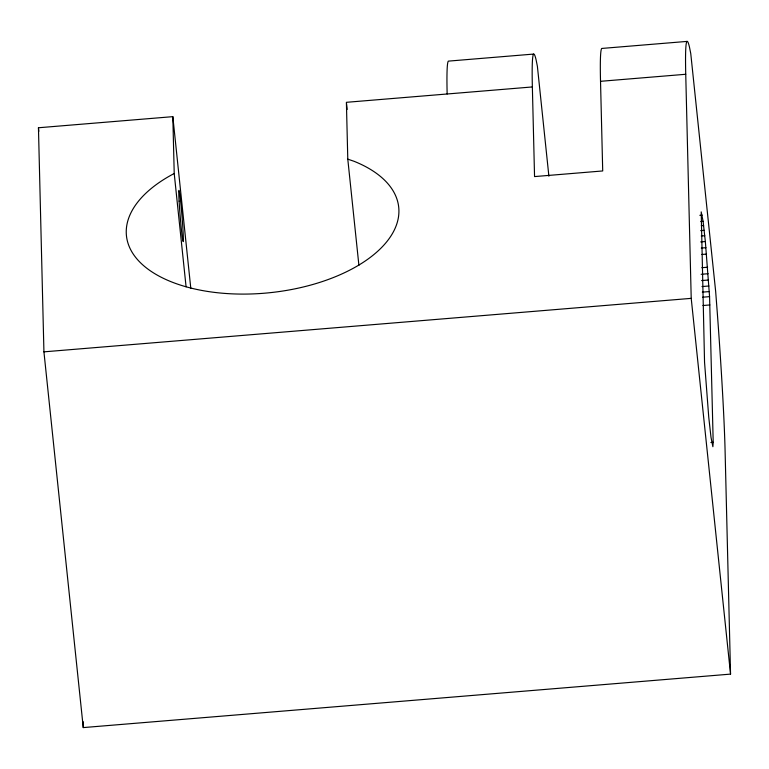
<?xml version="1.0" encoding="UTF-8"?>
<svg xmlns="http://www.w3.org/2000/svg" width="769" height="769" viewBox="0 0 769 769"><rect width="100%" height="100%" fill="white"/><g stroke="black" fill="none" stroke-linecap="round" stroke-linejoin="round"><path stroke-width="1.15" d="M713.199 442.329L712.882 446.712L710.998 437.273L708.749 417.163L704.548 362.228L701.203 211.869L703.097 221.347L705.346 241.524L709.566 296.642L713.199 442.329L710.883 442.521M533.571 54.08L448.356 61.126A221.597 7.901 85.3 0 0 447.145 93.991M686.957 41.411L601.743 48.447A221.597 7.901 85.3 0 0 600.522 81.312L602.713 170.949L534.551 176.582L532.359 86.945A221.597 7.901 85.3 0 1 536.108 59.895L537.387 66.288L548.893 176.226M730.55 674.115L691.216 298.362L685.737 74.276A221.597 7.901 85.3 0 1 689.495 47.226L690.764 53.619L715.66 291.422L717.304 312.916A221.597 7.901 85.3 0 1 725.071 450.028L730.55 674.115L83.263 727.589L43.929 351.846L38.45 127.76L172.823 116.657L190.808 288.423M532.359 86.945L346.396 102.315L347.79 159.154L358.902 265.315M600.522 81.312L685.737 74.276M699.838 215.31L702.164 215.118M700.77 221.539L703.097 221.347M701.299 225.721L703.625 225.528M700.684 230.633L704.183 230.344M701.261 235.996L704.76 235.708M700.694 241.908L705.346 241.524M701.29 248.07L705.942 247.685M701.876 254.481L706.519 254.097M701.809 267.708L707.624 267.228M701.145 274.293L708.114 273.716M701.597 280.579L708.566 280.012M701.991 286.568L708.96 285.991M702.328 292.143L709.297 291.576M702.597 297.219L709.566 296.642M43.929 351.846L691.216 298.362M702.914 305.524L709.883 304.947M347.79 159.154L354 161.269A136.892 71.565 -6 0 1 359.652 264.594A136.892 71.565 -6 0 1 162.682 277.984A136.892 71.565 -6 0 1 174.217 173.496L172.823 116.657M346.521 103.507L347.146 109.467M174.217 173.496L186.079 286.808M38.45 127.76L38.825 131.336M83.119 721.601L83.263 727.589M179.1 201.122A25.665 0.913 85.3 0 0 183.089 241.533A25.665 0.913 85.3 0 0 181.051 205.592A25.665 0.913 85.3 0 0 179.1 201.122"/></g></svg>
